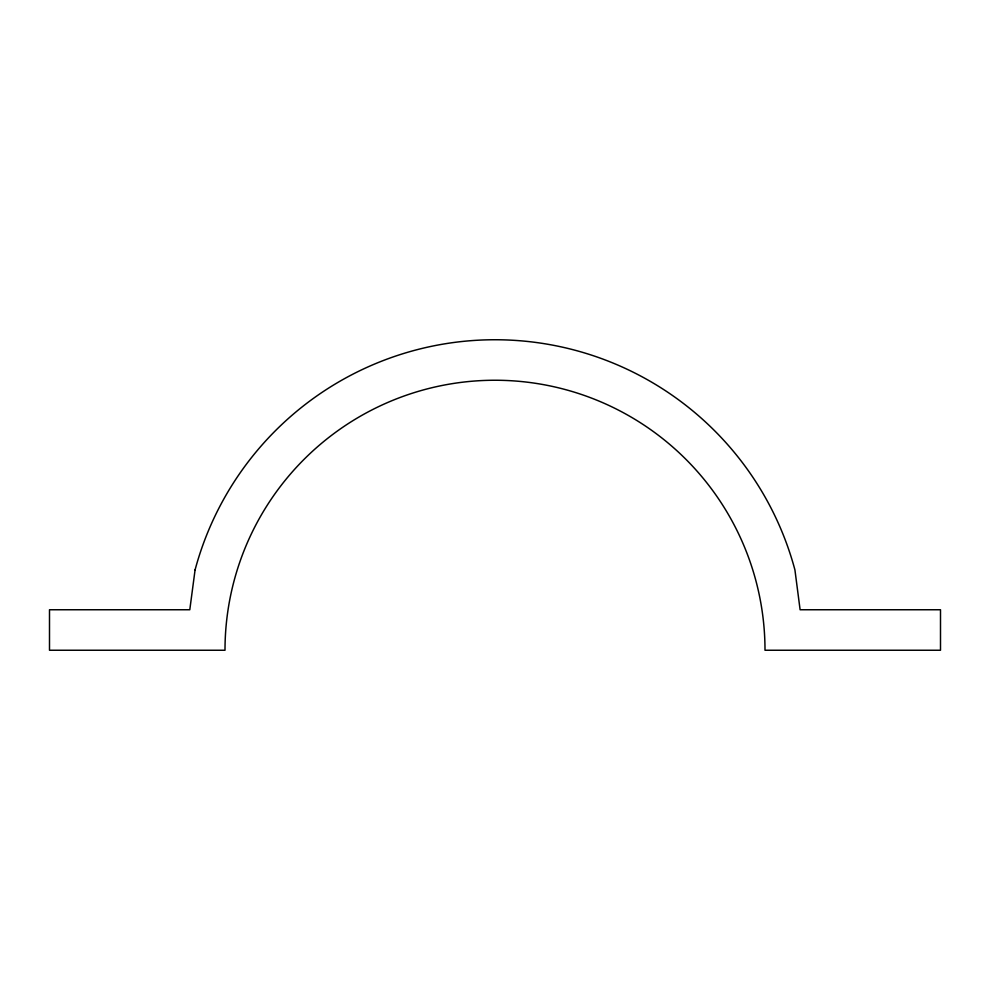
<?xml version="1.0" encoding="UTF-8"?>
<svg xmlns="http://www.w3.org/2000/svg" width="990" height="990" viewBox="0 0 990 990"><rect width="100%" height="100%" fill="white"/><g stroke="black" fill="none" stroke-linecap="round" stroke-linejoin="round"><path stroke-width="1.49" d="M195.079 569.881L189.795 609.753L49.5 609.753L49.5 650.244L225.002 650.244A269.998 269.998 0 0 1 495 380.247A269.998 269.998 0 0 1 764.998 650.244L940.5 650.244L940.5 609.753L800.106 609.753L794.921 569.881A310.501 310.501 0 0 0 195.079 569.881"/></g></svg>
